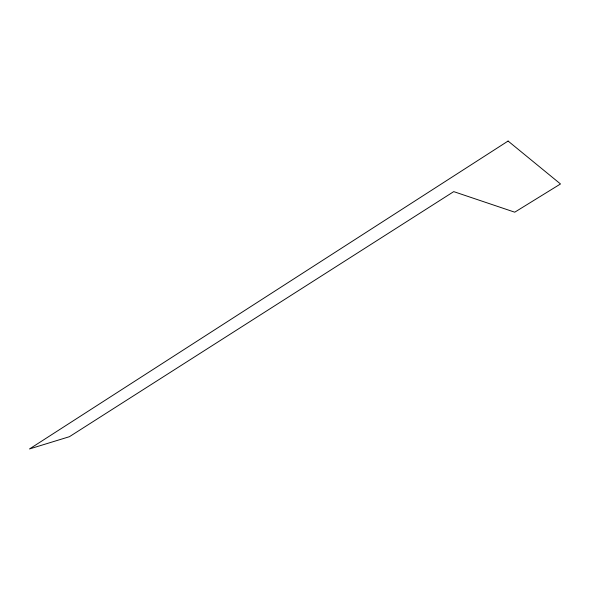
<?xml version="1.0" encoding="UTF-8"?>
<svg xmlns="http://www.w3.org/2000/svg" width="590" height="590" viewBox="0 0 590 590"><rect width="100%" height="100%" fill="white"/><g stroke="black" fill="none" stroke-linecap="round" stroke-linejoin="round"><path stroke-width="0.89" d="M508.086 141.047L29.5 448.953L69.421 436.696L453.725 191.625L514.738 212.186L560.5 183.969L508.086 141.047"/></g></svg>
